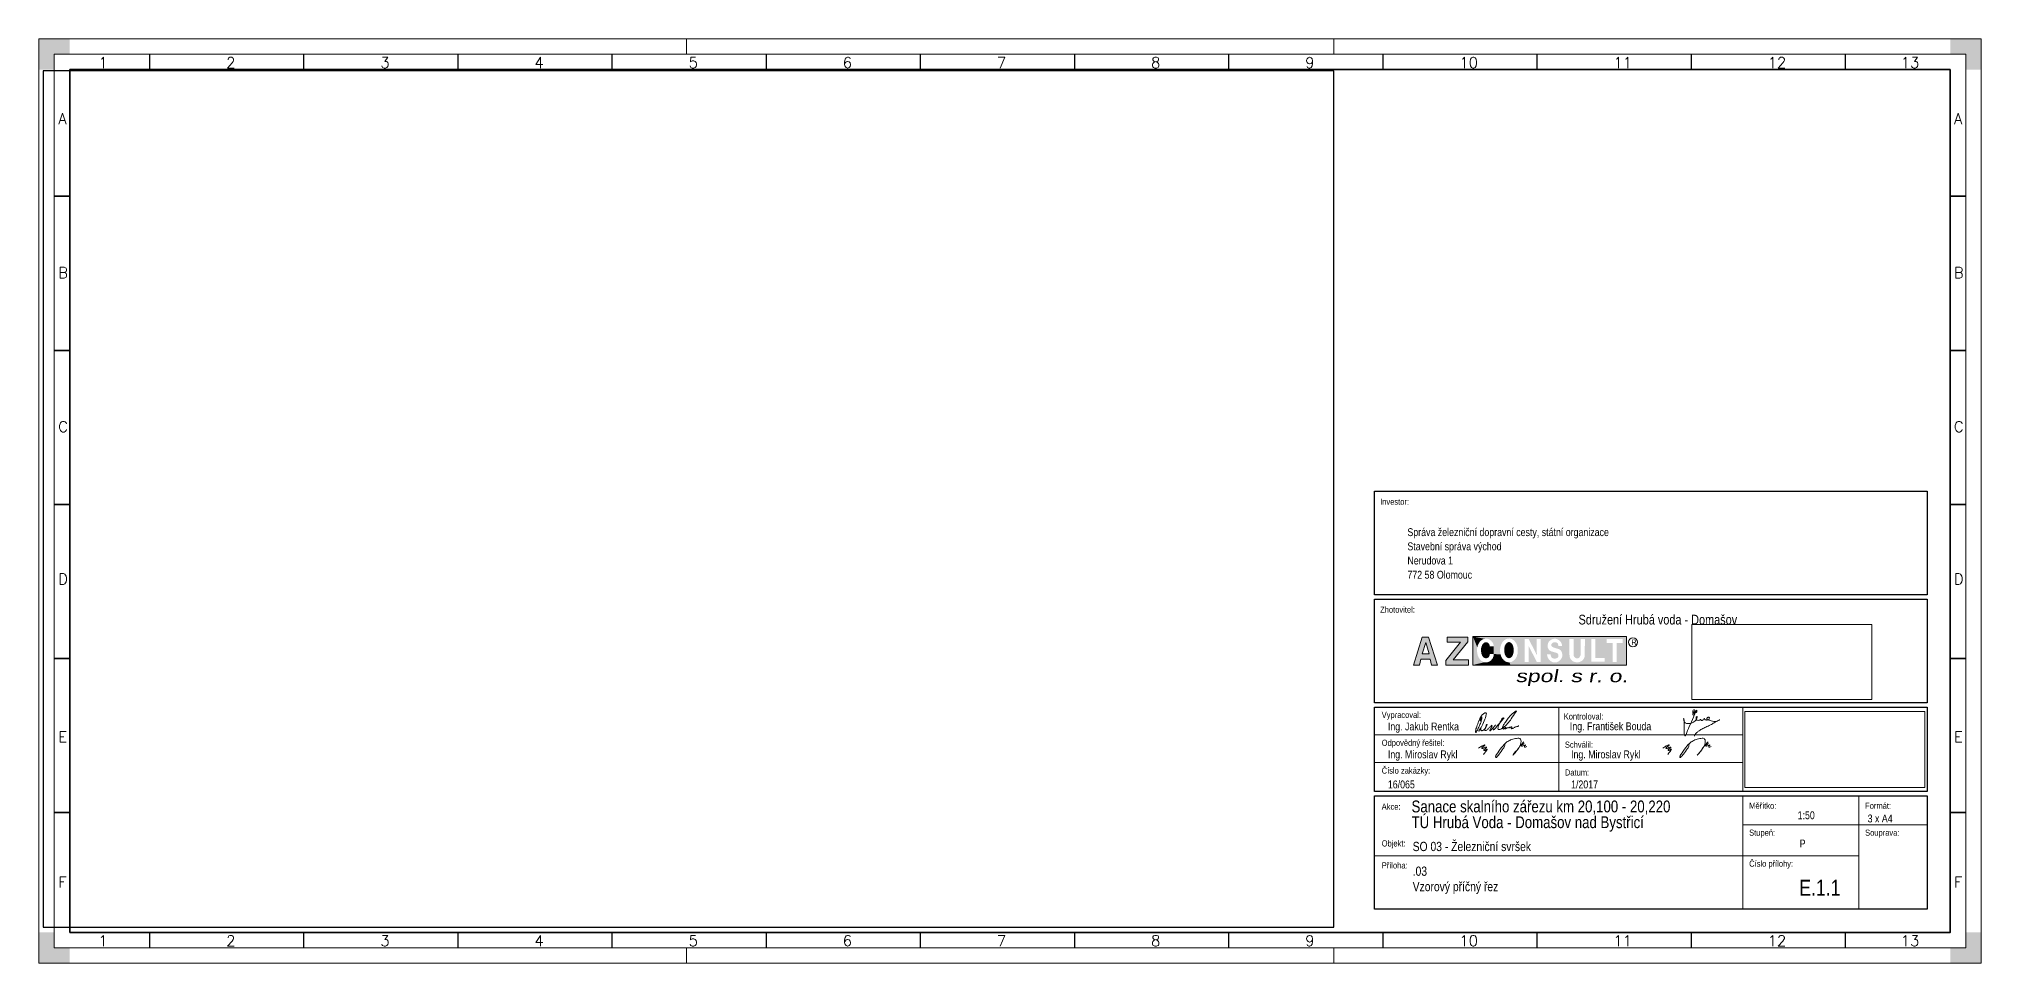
# Paper-space layout 'E.1.1.03 Vzorový příčný řez' of a CAD drawing. Header units: millimetres. Extents: x 133 to 763, y 0 to 300.
import ezdxf
from ezdxf.enums import TextEntityAlignment as Align

# ---------------------------------------------------------------- set-up
doc = ezdxf.new("R2010")
doc.units = ezdxf.units.MM
doc.header["$XCLIPFRAME"] = 0
doc.layers.add('- rozpisky -', color=7, linetype='Continuous', lineweight=0)
doc.layers.add('RED', color=1, linetype='Continuous')
doc.layers.add('tabulka', color=7, linetype='Continuous')
doc.layers.add('výřez', color=7, linetype='Continuous', plot=False)
doc.styles.add('Rozpiska_Romans', font='romans.shx', dxfattribs={"width": 0.8, "height": 2.5})
doc.styles.get("Standard").update_dxf_attribs({"font": 'arial.ttf'})
doc.styles.add('Style-Arial I 0.17453', font='arial.ttf', dxfattribs={"oblique": 10})
doc.styles.add('Style-cs_Working', font='cs_Working.shx')
picture_1 = doc.add_image_def('image1.png', size_in_pixel=(768, 324))
picture_2 = doc.add_image_def('image2.png', size_in_pixel=(768, 324))

psp = doc.layouts.new('E.1.1.03 Vzorový příčný řez')

# ---------------------------------------------------------------- hatches: boundary and pattern name
at = {"layer": '- rozpisky -', "linetype": 'Continuous', "lineweight": 0}
for points in [[(579.37, 96.97), (581.26, 96.97), (581.7, 98.86), (584.71, 98.86), (584.4, 100.55), (582.21, 100.55), (583.33, 104.32), (584.4, 100.55), (584.71, 98.86), (585.22, 96.97), (587.1, 96.97), (584.22, 106.01), (582.21, 106.01)], [(607.6, 100.4), (605.41, 100.55), (605.37, 103.09), (605.32, 103.51), (605.19, 103.91), (605.02, 104.21), (604.93, 104.38), (604.68, 104.66), (604.54, 104.84), (604.33, 105.02), (604.2, 105.13), (603.99, 105.25), (603.73, 105.37), (603.6, 105.43), (603.39, 105.47), (603, 105.55), (602.8, 105.55), (602.41, 105.47), (598.65, 106.21), (610.96, 106.21), (610.87, 105.53), (610.53, 105.58), (610.39, 105.58), (610.33, 105.58), (609.84, 105.53), (609.43, 105.4), (609.19, 105.29), (609.09, 105.23), (608.88, 105.05), (608.64, 104.89), (608.1, 104.24), (608.01, 104.06), (607.9, 103.84), (607.75, 103.55), (607.66, 103.21), (607.56, 102.91), (607.51, 102.56), (607.45, 102.16), (607.45, 101.23), (607.51, 100.88), (607.56, 100.64)], [(620.5, 96.97), (620.64, 98), (620.64, 105.38), (619.35, 105.38), (619.35, 101.02), (619.39, 100.22), (616.72, 105.38), (615.43, 105.38), (610.96, 106.21), (625.84, 106.21), (625.86, 105.4), (625.71, 105.44), (625.3, 105.52), (625, 105.52), (624.66, 105.44), (624.48, 105.4), (624.18, 105.28), (623.97, 105.16), (623.88, 105.1), (623.73, 104.99), (623.58, 104.87), (623.38, 104.69), (623.14, 104.35), (622.98, 103.94), (622.89, 103.49), (622.89, 102.95), (622.93, 102.61), (623.1, 102.2), (623.28, 101.96), (623.49, 101.74), (623.83, 101.51), (624.13, 101.38), (625.71, 100.93), (625.95, 100.81), (626.2, 100.63), (626.34, 100.34), (626.34, 99.88), (626.34, 99.7), (626.25, 99.47), (626.16, 99.35), (625.81, 99.19), (625.6, 99.13), (625.36, 99.05), (624.96, 99.05), (624.66, 99.13), (624.37, 99.23), (624.22, 99.35), (624.09, 99.53), (623.97, 99.7), (623.92, 99.88), (623.88, 100.12), (623.88, 100.46), (622.63, 100.39)], [(643.93, 98), (641.35, 99.29), (638.38, 99.29), (638.38, 105.4), (637, 105.4), (637, 98.02), (634.9, 100.27), (634.95, 105.38), (633.57, 105.38), (633.57, 100.63), (633.52, 100.04), (633.4, 99.82), (633.31, 99.64), (633.13, 99.4), (632.97, 99.28), (632.76, 99.17), (632.49, 99.11), (632.32, 99.11), (632.07, 99.17), (631.98, 99.23), (631.78, 99.34), (631.54, 99.58), (631.38, 99.86), (631.33, 100.04), (631.29, 100.63), (631.29, 105.38), (629.91, 105.38), (629.95, 100.27), (627.54, 99.47), (627.58, 99.7), (627.63, 100), (627.63, 100.46), (627.58, 100.69), (627.49, 101.03), (627.45, 101.21), (627.28, 101.44), (627.15, 101.68), (626.98, 101.78), (626.8, 101.96), (626.5, 102.14), (626.11, 102.26), (625.86, 102.32), (624.78, 102.67), (624.43, 102.85), (624.27, 102.95), (624.18, 103.07), (624.09, 103.25), (624.09, 103.6), (624.13, 103.84), (624.27, 104), (624.52, 104.18), (624.72, 104.29), (624.87, 104.35), (625.12, 104.35), (625.42, 104.35), (625.71, 104.29), (625.9, 104.18), (626.07, 104.06), (626.2, 103.84), (626.29, 103.6), (626.34, 103.12), (627.54, 103.19), (627.45, 103.76), (627.33, 104.06), (627.24, 104.24), (627.1, 104.53), (626.94, 104.69), (626.68, 104.93), (626.55, 105.04), (626.25, 105.23), (625.99, 105.34), (625.86, 105.4), (625.84, 106.21), (648.45, 106.21), (647.19, 105.38), (642, 105.38), (642, 104.17), (643.93, 104.17)]]:
    psp.add_hatch(color=5, dxfattribs=at).paths.add_polyline_path(points)
at = {"layer": '- rozpisky -', "linetype": 'Continuous', "lineweight": 0, "extrusion": (0, 0, -1)}
for points in [[(-597.15, 96.97), (-597.15, 98.66), (-592.24, 98.66), (-596.95, 104.51), (-596.95, 106.01), (-590.23, 106.01), (-590.23, 104.44), (-594.63, 104.44), (-589.86, 98.48), (-589.86, 96.97)], [(-600.07, 102.64), (-600.09, 102.74), (-600.13, 103.04), (-600.24, 103.39), (-600.39, 103.73), (-600.58, 104.08), (-600.82, 104.44), (-601.12, 104.78), (-601.32, 104.96), (-601.57, 105.13), (-601.77, 105.25), (-601.98, 105.34), (-602.22, 105.43), (-602.41, 105.47), (-598.65, 106.21)], [(-598.65, 96.97), (-602.31, 97.87), (-602.16, 97.93), (-601.96, 97.99), (-601.77, 98.11), (-601.66, 98.17), (-601.57, 98.23), (-601.47, 98.27), (-601.32, 98.39), (-601.08, 98.63), (-600.88, 98.86), (-600.67, 99.08), (-600.54, 99.32), (-600.46, 99.47), (-600.39, 99.61), (-600.28, 99.85), (-600.18, 100.19), (-600.13, 100.39), (-600.09, 100.6), (-600.03, 100.9), (-600, 101.09), (-599.98, 101.3), (-599.98, 102.23), (-600.03, 102.52), (-600.07, 102.64), (-598.65, 106.21)], [(-602.95, 99.16), (-603.21, 99.22), (-603.45, 99.32), (-603.64, 99.44), (-603.84, 99.67), (-603.99, 99.91), (-604.08, 100.15), (-604.14, 100.6), (-605.41, 100.55), (-605.37, 103.09), (-604.08, 103.04), (-604.03, 103.45), (-603.99, 103.57), (-603.9, 103.79), (-603.73, 103.97), (-603.64, 104.08), (-603.55, 104.14), (-603.39, 104.26), (-603.25, 104.32), (-603.04, 104.38), (-602.91, 104.38), (-602.5, 104.32), (-602.26, 104.21), (-601.92, 103.91), (-601.81, 103.79), (-601.66, 103.57), (-601.53, 103.22), (-601.42, 102.98), (-601.36, 102.74), (-601.32, 102.58), (-601.27, 102.23), (-601.27, 101.59), (-601.27, 101.41), (-601.32, 101.06), (-601.36, 100.76), (-601.42, 100.55), (-601.53, 100.31), (-601.62, 100.07), (-601.81, 99.73), (-602.11, 99.44), (-602.35, 99.26), (-602.5, 99.22), (-602.8, 99.16)], [(-610.47, 99.19), (-610.62, 99.25), (-610.77, 99.31), (-610.96, 99.41), (-611.22, 99.65), (-611.37, 99.83), (-611.56, 100.18), (-611.67, 100.48), (-611.76, 100.82), (-611.8, 101.09), (-611.86, 101.39), (-611.86, 101.74), (-611.86, 101.92), (-611.86, 102.05), (-611.86, 102.22), (-611.8, 102.5), (-611.76, 102.79), (-611.67, 103.13), (-611.56, 103.42), (-611.37, 103.78), (-611.22, 103.96), (-610.96, 104.18), (-610.77, 104.3), (-610.47, 104.41), (-610.23, 104.41), (-610.03, 104.36), (-609.78, 104.24), (-609.64, 104.12), (-609.54, 104.06), (-609.43, 103.96), (-609.33, 103.84), (-609.3, 103.78), (-609.22, 103.63), (-609.13, 103.49), (-608.98, 103.21), (-608.94, 102.97), (-608.89, 102.79), (-608.85, 102.56), (-608.79, 102.32), (-608.79, 102.04), (-608.79, 101.68), (-608.79, 101.47), (-608.79, 101.36), (-608.79, 101.27), (-608.85, 101.05), (-608.89, 100.82), (-608.92, 100.72), (-608.94, 100.64), (-608.97, 100.52), (-608.98, 100.4), (-609.13, 100.12), (-609.3, 99.83), (-609.33, 99.76), (-609.43, 99.65), (-609.54, 99.53), (-609.64, 99.49), (-609.78, 99.35), (-609.91, 99.31), (-610.03, 99.25), (-610.23, 99.19), (-610.42, 99.19)], [(-620.5, 96.97), (-620.64, 98), (-619.35, 98), (-616.68, 103.18), (-616.72, 102.59), (-616.72, 98), (-615.43, 98), (-615.43, 105.38), (-610.96, 106.21), (-610.87, 105.53), (-611.07, 105.46), (-611.22, 105.4), (-611.56, 105.23), (-611.86, 104.99), (-612.1, 104.75), (-612.25, 104.59), (-612.4, 104.41), (-612.55, 104.24), (-612.66, 104.06), (-612.75, 103.84), (-612.84, 103.66), (-612.94, 103.37), (-613.05, 103.01), (-613.09, 102.79), (-613.14, 102.56), (-613.18, 102.22), (-613.18, 101.27), (-613.14, 100.75), (-613.09, 100.52), (-613, 100.24), (-612.9, 99.89), (-612.79, 99.65), (-612.7, 99.49), (-612.55, 99.19), (-612.4, 99.01), (-612.25, 98.78), (-612.01, 98.56), (-611.86, 98.44), (-611.71, 98.32), (-611.46, 98.15), (-611.34, 98.09), (-611.22, 98.02), (-611.07, 97.96), (-610.77, 97.91), (-610.47, 97.85), (-610.77, 96.97)], [(-648.45, 96.97), (-648.45, 106.21), (-647.19, 105.38), (-647.19, 104.17), (-645.25, 104.17), (-645.25, 98), (-643.93, 98), (-641.35, 99.29), (-641.35, 98.02), (-637, 98.02), (-634.9, 100.27), (-634.86, 99.74), (-634.81, 99.52), (-634.75, 99.37), (-634.69, 99.23), (-634.65, 99.11), (-634.56, 98.93), (-634.39, 98.77), (-634.26, 98.59), (-634, 98.35), (-633.82, 98.24), (-633.61, 98.12), (-633.4, 98), (-633.18, 97.94), (-632.92, 97.9), (-632.62, 97.84), (-632.28, 97.84), (-631.89, 97.9), (-631.63, 97.94), (-631.5, 98), (-631.33, 98.06), (-631.2, 98.12), (-630.99, 98.24), (-630.85, 98.35), (-630.69, 98.48), (-630.55, 98.65), (-630.39, 98.83), (-630.3, 98.93), (-630.16, 99.23), (-630.04, 99.52), (-630, 99.68), (-629.95, 100.27), (-627.54, 99.47), (-627.49, 99.41), (-627.4, 99.23), (-627.28, 99.05), (-627.15, 98.84), (-627.03, 98.71), (-626.89, 98.54), (-626.8, 98.44), (-626.64, 98.3), (-626.5, 98.2), (-626.29, 98.06), (-626.07, 97.96), (-625.9, 97.9), (-625.65, 97.85), (-625.3, 97.79), (-625, 97.79), (-624.66, 97.85), (-624.48, 97.9), (-624.37, 97.96), (-624.22, 98.02), (-623.83, 98.26), (-623.34, 98.71), (-623.14, 99.01), (-623.1, 99.05), (-622.98, 99.29), (-622.89, 99.47), (-622.84, 99.59), (-622.8, 99.7), (-622.74, 99.94), (-622.69, 100.18), (-622.63, 100.39), (-620.5, 96.97)], [(-603.87, 96.97), (-603.73, 97.99), (-603.55, 97.93), (-603.34, 97.87), (-602.95, 97.82), (-602.7, 97.82), (-602.31, 97.87), (-598.65, 96.97)], [(-610.77, 96.97), (-610.47, 97.85), (-610.12, 97.85), (-609.78, 97.91), (-609.64, 97.96), (-609.43, 98.02), (-609.33, 98.09), (-609.19, 98.15), (-609.09, 98.2), (-608.94, 98.32), (-608.7, 98.5), (-608.59, 98.6), (-608.4, 98.84), (-608.2, 99.07), (-608.1, 99.19), (-607.95, 99.49), (-607.86, 99.65), (-607.75, 99.89), (-607.71, 100.06), (-607.66, 100.24), (-607.6, 100.4), (-605.41, 100.55), (-605.37, 100.07), (-605.28, 99.73), (-605.13, 99.38), (-604.98, 99.08), (-604.83, 98.86), (-604.78, 98.81), (-604.68, 98.68), (-604.63, 98.63), (-604.54, 98.51), (-604.33, 98.33), (-604.2, 98.23), (-604.08, 98.17), (-603.9, 98.05), (-603.73, 97.99), (-603.87, 96.97)]]:
    psp.add_hatch(color=5, dxfattribs=at).paths.add_polyline_path(points)
at = {"layer": 'tabulka'}
for points in [[(138.48, 295.17), (143.48, 295.17), (143.48, 300.17), (133.48, 300.17), (133.48, 290.17), (138.48, 290.17)], [(758.47, 295.2), (758.47, 290.2), (763.47, 290.2), (763.47, 300.2), (753.47, 300.2), (753.47, 295.2)], [(138.48, 5.24), (143.48, 5.23), (143.48, 0.23), (133.48, 0.24), (133.48, 10.24), (138.48, 10.24)], [(758.47, 5.21), (753.47, 5.21), (753.48, 0.21), (763.48, 0.21), (763.47, 10.21), (758.47, 10.21)]]:
    psp.add_hatch(color=256, dxfattribs=at).paths.add_polyline_path(points)

# ---------------------------------------------------------------- linework, layer by layer
at = {"layer": '- rozpisky -', "color": 5, "linetype": 'Continuous', "lineweight": 0}
for p, q in [((582.21, 106.01), (584.22, 106.01)), ((598.65, 96.97), (648.45, 96.97))]:
    psp.add_line(p, q, dxfattribs=at)
at = {"layer": '- rozpisky -'}
psp.add_line((686.23, 83.33), (745.99, 83.33), dxfattribs=at)
at = {"layer": '- rozpisky -', "color": 5, "linetype": 'Continuous', "lineweight": 0, "flags": 128}
psp.add_lwpolyline([(579.37, 96.97), (582.21, 106.01), (584.22, 106.01), (587.1, 96.97), (585.22, 96.97), (584.71, 98.86), (581.7, 98.86), (581.26, 96.97), (579.37, 96.97)], close=True, dxfattribs=at)
psp.add_lwpolyline([(589.86, 96.97), (589.86, 98.48), (594.63, 104.44), (594.63, 104.44), (594.45, 104.44), (594.25, 104.44), (590.23, 104.44), (590.23, 106.01), (596.95, 106.01), (596.95, 104.51), (592.24, 98.66), (592.38, 98.66), (592.56, 98.66), (592.87, 98.66), (597.15, 98.66), (597.15, 96.97), (589.86, 96.97)], dxfattribs=at)
at = {"layer": '- rozpisky -', "lineweight": 0, "flags": 128}
for points in [[(626.46, 83.33), (626.46, 55.9)], [(686.23, 83.33), (686.23, 55.9)], [(566.69, 74.3), (686.23, 74.3)], [(566.69, 65.28), (686.23, 65.28)], [(686.23, 54.5), (686.23, 17.7)], [(723.84, 17.7), (723.84, 54.5)], [(686.23, 45.13), (745.99, 45.13)], [(566.69, 35.08), (723.84, 35.08)]]:
    psp.add_lwpolyline(points, dxfattribs=at)
at = {"layer": '- rozpisky -', "color": 5, "linetype": 'Continuous', "lineweight": 0}
psp.add_circle((650.55, 104.36), 1.44, dxfattribs=at)
at = {"layer": '- rozpisky -', "color": 5}
for points in [[(600.98, 78.79), (601.04, 79.12), (601.15, 79.43), (601.35, 79.85), (601.44, 80.03), (601.52, 80.17), (601.55, 80.06), (601.53, 79.81), (601.41, 79.17), (601.07, 78.02), (600.36, 76.45), (599.74, 75.29), (599.63, 75.14), (599.57, 75.09), (599.48, 75.13), (599.47, 75.27), (599.54, 75.81), (600.05, 77.46), (600.61, 79.03), (601.21, 80.22), (601.97, 81.07), (602.4, 81.38), (602.6, 81.47), (602.83, 81.44), (602.97, 81.27), (602.96, 80.92), (602.26, 78.83), (601.38, 76.95), (600.77, 75.92), (600.55, 75.46), (600.6, 75.49), (600.64, 75.58), (601.18, 76.63), (601.21, 76.68), (601.21, 76.62), (601.21, 76.31), (601.21, 75.97), (601.31, 75.76), (601.45, 75.66), (601.67, 75.67), (601.85, 75.75), (602.8, 76.7), (603.08, 77.15), (603.26, 77.52), (603.23, 77.7), (603.1, 77.62), (602.88, 77.27), (602.57, 76.41), (602.49, 75.92), (602.61, 75.74), (602.88, 75.74), (603.29, 76.03), (603.57, 76.31), (603.87, 76.62), (604.21, 76.96), (604.57, 77.22), (604.77, 77.46), (604.83, 77.27), (604.71, 76.92), (604.25, 76.08), (604.13, 75.8), (604.15, 75.64), (604.36, 75.75), (604.55, 75.97), (605.04, 76.46), (605.41, 76.83), (605.7, 77.21), (605.97, 77.54), (605.98, 77.55), (605.96, 77.5), (605.94, 77.47), (605.84, 77.34), (605.28, 76.66), (605.22, 76.46), (605.17, 76.16), (605.21, 75.98), (605.4, 76), (605.67, 76.13), (606.09, 76.62), (606.95, 77.73), (607.95, 78.85), (608.38, 79.37), (608.67, 79.66), (608.7, 79.8), (608.66, 79.83), (608.5, 79.84), (608.23, 79.67), (607.63, 78.76), (607.09, 77.68), (606.78, 76.75), (606.78, 76.15), (607.09, 76.02), (607.68, 76.18), (608.4, 76.62), (611.03, 79.5), (612.67, 81.85), (612.74, 82), (612.62, 82.05), (612.17, 81.8), (610.67, 80.45), (610.1, 79.72), (609.15, 78.45), (608.58, 77.51), (608.3, 76.96), (608.24, 76.66), (608.28, 76.43), (608.4, 76.21), (608.61, 76.22), (608.9, 76.38), (609.12, 76.62), (609.19, 76.79), (609.14, 76.66), (609.05, 76.39), (609.07, 76.29), (609.12, 76.23), (609.25, 76.25), (609.35, 76.32), (609.48, 76.43), (609.66, 76.56), (609.81, 76.61), (609.93, 76.6), (610.05, 76.54), (610.37, 76.73), (610.48, 76.76), (610.52, 76.63), (610.76, 76.69), (611.05, 76.87), (611.26, 76.92), (611.27, 76.68), (611.22, 76.44), (611.02, 76.27), (611.19, 76.3), (611.58, 76.41), (611.89, 76.59), (612.24, 76.8), (612.63, 76.9), (613.14, 77.03), (613.26, 77.06), (613.39, 77.19), (613.4, 77.31)], [(670.5, 73.85), (670.55, 74.19), (670.9, 74.72), (671.26, 75.07), (671.99, 75.62), (673.22, 76.36), (674.55, 76.99), (675.99, 77.7), (677.18, 78.4), (678.1, 78.88), (678.53, 79.08), (678.6, 79.12), (678.67, 79.17), (678.68, 79.18), (678.68, 79.2), (678.62, 79.17), (678.4, 79.05), (677.83, 78.78), (677.3, 78.63), (676.73, 78.61), (675.92, 78.86), (675.3, 79.06), (674.88, 79.15), (674.57, 79.29), (674.54, 79.44), (674.57, 79.75), (674.77, 79.99), (675.04, 80.07), (675.23, 80.05), (675.33, 79.81), (675.22, 79.43), (675.05, 79.23), (674.63, 79.11), (674.17, 79.13), (673.95, 79.22), (673.79, 79.46), (673.71, 79.63), (673.69, 79.65), (673.67, 79.68), (673.51, 79.42), (673.19, 79.08), (672.99, 79.01), (672.65, 79.06), (672.44, 79.28), (672.42, 79.3), (672.39, 79.29), (672.26, 79.13), (672.08, 79.06), (671.73, 79.01), (671.31, 79.09), (671.07, 79.33), (671.01, 79.63), (671.02, 79.92), (671.11, 80.13), (671.23, 80.24), (671.27, 80.25), (671.31, 80.23), (671.33, 80.15), (671.32, 80.02), (671.15, 79.44), (670.33, 78.51), (669.52, 78.11), (668.85, 77.97), (668.38, 77.95), (667.91, 78.03), (667.51, 78.2), (667.26, 78.39), (667.13, 78.63), (667.03, 79), (666.97, 79.36), (666.96, 79.53), (666.96, 79.56), (666.96, 79.57), (667.03, 79.46), (667.05, 79.4), (667.12, 78.05), (667.1, 75.39), (667.14, 74.78), (667.23, 74.46), (667.37, 74.1), (667.41, 74.03), (667.5, 74), (667.61, 74.12), (667.76, 74.47), (668.81, 77.03), (670.16, 80.07), (670.37, 80.61), (670.55, 81.07), (670.56, 81.12), (670.55, 81.24), (670.55, 81.46), (670.53, 81.7), (670.49, 81.81), (670.34, 81.82), (670.18, 81.72), (670.07, 81.44), (669.98, 81.1), (670.02, 80.75), (670.21, 80.66), (670.64, 81.12), (670.77, 81.86), (670.7, 82.12), (670.46, 82.37), (670.23, 82.41), (670.03, 82.28), (669.94, 81.92), (670, 81.58), (670.28, 81.36), (670.68, 81.4), (671.04, 81.51), (671.21, 81.81), (671.23, 82.11), (671.22, 82.3), (671.09, 82.17), (670.94, 81.83), (670.75, 81.42)], [(600.48, 69.96), (601.08, 70.37), (601.59, 70.7), (602.35, 71.07), (602.54, 71.07), (602.54, 71.04), (602.43, 70.88), (601.51, 70.05), (601.47, 69.99), (601.53, 69.93), (601.87, 69.93), (603.06, 70.34), (603.09, 70.34), (603.02, 70.22), (602.4, 69.68), (602.15, 69.26), (602.34, 69.22), (602.74, 69.37), (603.18, 69.61), (603.21, 69.61), (603.21, 69.55), (602.8, 68.93), (602.1, 67.97)], [(608.94, 71.22), (608.94, 70.85), (608.48, 69.89), (607.17, 68.02), (606.23, 66.97), (606.16, 66.91), (606.11, 66.91), (605.98, 67.2), (606.3, 67.95), (607.88, 70.16), (609.68, 71.99), (610.86, 72.65), (612.42, 73.07), (613.83, 73.07), (614.14, 72.66), (614.19, 71.7), (613.37, 69.89), (611.67, 67.78), (611.66, 67.76), (611.63, 67.73), (611.62, 67.73), (611.64, 67.76), (611.7, 67.82), (612.28, 68.48), (613.17, 69.63), (614.14, 70.97), (615.12, 72), (614.19, 71.02), (614.08, 70.91), (615.3, 71.5), (614.57, 71.08), (614.47, 71.01), (614.41, 70.63), (614.66, 70.68), (615.67, 71.03), (615.72, 71.04), (615.68, 71.01), (615.37, 70.36), (616.13, 70.53)], [(660.25, 69.96), (660.84, 70.37), (661.36, 70.7), (662.12, 71.07), (662.31, 71.07), (662.31, 71.04), (662.19, 70.88), (661.28, 70.05), (661.23, 69.99), (661.3, 69.93), (661.63, 69.93), (662.82, 70.34), (662.86, 70.34), (662.79, 70.22), (662.17, 69.68), (661.92, 69.26), (662.1, 69.22), (662.5, 69.37), (662.95, 69.61), (662.98, 69.61), (662.98, 69.55), (662.56, 68.93), (661.86, 67.97)], [(668.71, 71.22), (668.71, 70.85), (668.25, 69.89), (666.94, 68.02), (665.99, 66.97), (665.93, 66.91), (665.87, 66.91), (665.75, 67.2), (666.06, 67.95), (667.65, 70.16), (669.45, 71.99), (670.63, 72.65), (672.19, 73.07), (673.6, 73.07), (673.91, 72.66), (673.96, 71.7), (673.14, 69.89), (671.44, 67.78), (671.42, 67.76), (671.4, 67.73), (671.39, 67.73), (671.41, 67.76), (671.46, 67.82), (672.05, 68.48), (672.94, 69.63), (673.91, 70.97), (674.88, 72), (673.95, 71.02), (673.85, 70.91), (675.06, 71.5), (674.34, 71.08), (674.23, 71.01), (674.18, 70.63), (674.43, 70.68), (675.44, 71.03), (675.49, 71.04), (675.45, 71.01), (675.14, 70.36), (675.9, 70.53)]]:
    psp.add_spline(points, degree=3, dxfattribs=at)
at = {"layer": '- rozpisky -', "color": 7, "lineweight": 30}
for points in [[(566.69, 153.35), (745.99, 153.35), (745.99, 119.73), (566.69, 119.73)], [(566.69, 118.33), (745.99, 118.33), (745.99, 84.72), (566.69, 84.72)], [(566.69, 83.32), (745.99, 83.32), (745.99, 55.9), (566.69, 55.9)], [(566.69, 54.5), (745.99, 54.5), (745.99, 17.7), (566.69, 17.7)]]:
    psp.add_3dface(points, dxfattribs=at)
at = {"layer": '- rozpisky -', "color": 5, "linetype": 'Continuous', "lineweight": 0}
for points in [[(583.33, 104.32), (582.21, 100.55), (584.4, 100.55)], [(598.65, 106.21), (648.45, 106.21), (648.45, 96.97), (598.65, 96.97)]]:
    psp.add_3dface(points, dxfattribs=at)
at = {"layer": 'tabulka', "lineweight": 15}
for p, q in [((763.48, 300.2), (133.48, 300.2)), ((133.48, 0.2), (133.48, 300.2)), ((758.48, 295.2), (138.48, 295.2)), ((138.48, 5.2), (138.48, 295.2))]:
    psp.add_line(p, q, dxfattribs=at)
at = {"layer": 'tabulka', "lineweight": 35}
for p, q in [((753.48, 290.2), (143.48, 290.2)), ((143.48, 10.2), (143.48, 290.2)), ((138.62, 249.09), (143.62, 249.09)), ((753.48, 249.09), (758.48, 249.09)), ((138.62, 199.09), (143.62, 199.09)), ((138.62, 199.09), (143.62, 199.09)), ((753.48, 199.09), (758.48, 199.09)), ((753.48, 199.09), (758.48, 199.09)), ((138.62, 149.09), (143.62, 149.09)), ((753.48, 149.09), (758.48, 149.09)), ((138.62, 99.09), (143.62, 99.09)), ((753.48, 99.09), (758.48, 99.09)), ((138.62, 49.09), (143.62, 49.09)), ((753.48, 49.09), (758.48, 49.09))]:
    psp.add_line(p, q, dxfattribs=at)
at = {"layer": 'tabulka', "lineweight": 30}
for p, q in [((169.48, 290.2), (169.48, 295.2)), ((219.48, 290.2), (219.48, 295.2)), ((269.48, 290.2), (269.48, 295.2)), ((319.48, 290.2), (319.48, 295.2)), ((369.48, 290.2), (369.48, 295.2)), ((419.48, 290.2), (419.48, 295.2)), ((469.48, 290.2), (469.48, 295.2)), ((519.48, 290.2), (519.48, 295.2)), ((569.48, 290.2), (569.48, 295.2)), ((619.48, 290.2), (619.48, 295.2)), ((669.48, 290.2), (669.48, 295.2)), ((719.48, 290.2), (719.48, 295.2)), ((169.48, 5.2), (169.48, 10.2)), ((219.48, 5.2), (219.48, 10.2)), ((269.48, 5.2), (269.48, 10.2)), ((319.48, 5.2), (319.48, 10.2)), ((369.48, 5.2), (369.48, 10.2)), ((419.48, 5.2), (419.48, 10.2)), ((469.48, 5.2), (469.48, 10.2)), ((519.48, 5.2), (519.48, 10.2)), ((569.48, 5.2), (569.48, 10.2)), ((619.48, 5.2), (619.48, 10.2)), ((669.48, 5.2), (669.48, 10.2)), ((719.48, 5.2), (719.48, 10.2))]:
    psp.add_line(p, q, dxfattribs=at)
at = {"layer": 'tabulka', "lineweight": 15}
for points in [[(133.48, 0.2), (763.48, 0.2), (763.48, 300.2)], [(343.54, 295.2), (343.54, 300.2)], [(553.54, 295.2), (553.54, 300.2)], [(138.48, 5.2), (758.48, 5.2), (758.48, 295.2)], [(343.54, 0.2), (343.54, 5.2)], [(553.54, 0.2), (553.54, 5.2)]]:
    psp.add_lwpolyline(points, dxfattribs=at)
at = {"layer": 'tabulka', "lineweight": 35}
psp.add_lwpolyline([(143.48, 10.2), (753.48, 10.2), (753.48, 290.2)], dxfattribs=at)
at = {"layer": 'výřez'}
psp.add_lwpolyline([(553.48, 11.91), (553.48, 289.77), (553.48, 289.77), (553.48, 289.77), (553.48, 289.77), (553.48, 289.77), (134.9, 289.77), (134.89, 11.91)], close=True, dxfattribs=at)

# ---------------------------------------------------------------- texts
at = {"layer": '- rozpisky -', "color": 5, "linetype": 'Continuous', "lineweight": 0, "style": 'Style-cs_Working'}
psp.add_text('R', height=1.74, rotation=359.95393, dxfattribs=at).set_placement((650.01, 104.36), align=Align.MIDDLE_LEFT)
at = {"layer": '- rozpisky -', "color": 5, "linetype": 'Continuous', "lineweight": 0, "style": 'Style-Arial I 0.17453', "oblique": 10, "width": 1.333213}
psp.add_text('spol. s r. o.', height=4.005, rotation=359.95393, dxfattribs=at).set_placement((630.68, 93.41), align=Align.MIDDLE_CENTER)
at = {"layer": '- rozpisky -', "lineweight": 13, "attachment_point": 7, "style": 'Rozpiska_Romans'}
for s, insert, char_height, line_spacing_factor in [('\\fArial|b0|i0|c238238|p39;\\H1x;\\W0.8;Investor:', (568.54, 148.95), 2, 0.6), ('{\\fArial|b0|i0|c238238|p39;Správa železniční dopravní cesty, státní organizace \\PStavební správa východ\\PNerudova 1\\P772 58 Olomouc}', (577.38, 124.95), 2.56, 1.08), ('\\fArial|b0|i0|c238238|p39;\\H1x;\\W0.8;Zhotovitel:', (568.54, 113.93), 2, 0.6), ('\\fArial|b0|i0|c238238|p39;\\H1x;\\W0.8;Sdružení Hrubá voda - Domašov', (632.89, 110.08), 3.1616, 1.02), ('\\fArial|b0|i0|c238238|p39;\\H1x;\\W0.8;Vypracoval:', (569.04, 79.19), 2, 0.6), ('{\\fArial|b0|i0|c238|p39;Ing. Jakub Rentka}', (571.04, 74.98), 2.56, 0.6), ('\\fArial|b0|i0|c238238|p39;\\H1x;\\W0.8;Kontroloval:', (628.07, 79.25), 2, 0.6), ('{\\fArial|b0|i0|c238|p39;Ing. František Bouda}', (630.07, 75.04), 2.56, 0.6), ('\\fArial|b0|i0|c238238|p39;\\H1x;\\W0.8;Odpovědný řešitel:', (569.04, 70.13), 2, 0.6), ('{\\fArial|b0|i0|c238|p39;Ing. Miroslav Rykl}', (571.04, 65.92), 2.56, 0.6), ('\\fArial|b0|i0|c238238|p39;\\H1x;\\W0.8;Schválil:', (628.46, 70.1), 2, 0.6), ('{\\fArial|b0|i0|c238|p39;Ing. Miroslav Rykl}', (630.46, 65.92), 2.56, 0.6), ('\\fArial|b0|i0|c238238|p39;\\H1x;\\W0.8;Číslo zakázky:', (569.04, 61.11), 2, 0.6), ('\\fArial|b0|i0|c238238|p39;\\H1x;\\W0.8;Datum:', (628.46, 61.08), 2, 0.6), ('\\fArial|b0|i0|c238238|p39;\\H1x;\\W0.8;16/065', (571.04, 56.9), 2.56, 0.6), ('{\\fArial|b0|i0|c238238|p39;1/2017}', (630.46, 56.9), 2.56, 0.6), ('\\fArial|b0|i0|c238238|p39;\\H1x;\\W0.8;Akce:', (569.04, 49.98), 2, 0.6), ('\\fArial|b0|i0|c238238|p39;\\H1x;\\W0.8;Sanace skalního zářezu km 20,100 - 20,220 \\PTÚ Hrubá Voda - Domašov nad Bystřicí', (578.72, 42.87), 3.84, 0.8), ('\\fArial|b0|i0|c238238|p39;\\H1x;\\W0.8;Měřítko:', (688.23, 50.28), 2, 0.6), ('\\fArial|b0|i0|c238238|p39;\\H1x;\\W0.8;Formát:', (725.84, 50.28), 2, 0.6), ('{\\fArial|b0|i0|c238238|p39;1:50}', (703.95, 46.89), 2.56, 0.6), ('{\\fArial|b0|i0|c238|p39;3 x A4}', (726.65, 45.85), 2.56, 0.6), ('\\fArial|b0|i0|c238238|p39;\\H1x;\\W0.8;Objekt:', (569.04, 37.47), 2, 0.6), ('\\fArial|b0|i0|c238238|p39;\\H1x;\\W0.8;Stupeň:', (688.23, 40.96), 2, 0.6), ('{\\fArial|b0|i0|c238238|p39;P}', (704.61, 37.75), 2.56, 0.6), ('\\fArial|b0|i0|c238238|p39;\\H1x;\\W0.8;Souprava:', (725.84, 40.96), 2, 0.6), ('\\fArial|b0|i0|c238238|p39;\\H1x;\\W0.8;Příloha:', (569.04, 30.91), 2, 0.6), ('\\fArial|b0|i0|c238238|p39;\\H1x;\\W0.8;Číslo přílohy:', (688.23, 30.91), 2, 0.6), ('{\\fArial|b0|i0|c238|p39;E.1.1}', (704.46, 22.14), 5.12, 0.6)]:
    psp.add_mtext(s, dxfattribs=dict(at, insert=insert, char_height=char_height, line_spacing_factor=line_spacing_factor))
at = {"layer": '- rozpisky -', "lineweight": 13, "char_height": 3, "attachment_point": 7, "style": 'Rozpiska_Romans'}
for s, insert in [('{\\fArial|b0|i0|c238|p39;SO 03 - Železniční svršek}', (579.09, 36.54)), ('{\\fArial|b0|i0|c238238|p39;.03\\PVzorový příčný řez}', (579.09, 22.66))]:
    psp.add_mtext(s, dxfattribs=dict(at, insert=insert))
at = {"layer": 'tabulka', "lineweight": 35, "char_height": 3.5, "width": 3, "attachment_point": 1}
for s, insert in [('{\\Fromans.shx|c238;1}', (152.83, 294.23)), ('{\\Fromans.shx|c238;2}', (194.24, 294.23)), ('{\\Fromans.shx|c238;3}', (244.24, 294.23)), ('{\\Fromans.shx|c238;4}', (294.24, 294.23)), ('{\\Fromans.shx|c238;5}', (344.24, 294.23)), ('{\\Fromans.shx|c238;6}', (394.24, 294.23)), ('{\\Fromans.shx|c238;7}', (444.24, 294.23)), ('{\\Fromans.shx|c238;8}', (494.24, 294.23)), ('{\\Fromans.shx|c238;9}', (544.24, 294.23)), ('{\\Fromans.shx|c238;10}', (594.24, 294.23)), ('{\\Fromans.shx|c238;11}', (644.24, 294.23)), ('{\\Fromans.shx|c238;12}', (694.24, 294.23)), ('{\\Fromans.shx|c238;13}', (737.41, 294.23)), ('{\\Fromans.shx|c238;A}', (139.77, 276.05)), ('{\\Fromans.shx|c238;A}', (754.63, 276.05)), ('{\\Fromans.shx|c238;B}', (139.77, 226.05)), ('{\\Fromans.shx|c238;B}', (754.63, 226.05)), ('{\\Fromans.shx|c238;C}', (139.77, 176.05)), ('{\\Fromans.shx|c238;C}', (754.63, 176.05)), ('{\\Fromans.shx|c238;D}', (139.77, 126.63)), ('{\\Fromans.shx|c238;D}', (754.63, 126.63)), ('{\\Fromans.shx|c238;E}', (139.77, 75.38)), ('{\\Fromans.shx|c238;E}', (754.63, 75.38)), ('{\\Fromans.shx|c238;F}', (139.77, 28.23)), ('{\\Fromans.shx|c238;F}', (754.63, 28.23)), ('{\\Fromans.shx|c238;1}', (152.83, 9.23)), ('{\\Fromans.shx|c238;2}', (194.24, 9.23)), ('{\\Fromans.shx|c238;3}', (244.24, 9.23)), ('{\\Fromans.shx|c238;4}', (294.24, 9.23)), ('{\\Fromans.shx|c238;5}', (344.24, 9.23)), ('{\\Fromans.shx|c238;6}', (394.24, 9.23)), ('{\\Fromans.shx|c238;7}', (444.24, 9.23)), ('{\\Fromans.shx|c238;8}', (494.24, 9.23)), ('{\\Fromans.shx|c238;9}', (544.24, 9.23)), ('{\\Fromans.shx|c238;10}', (594.24, 9.23)), ('{\\Fromans.shx|c238;11}', (644.24, 9.23)), ('{\\Fromans.shx|c238;12}', (694.24, 9.23)), ('{\\Fromans.shx|c238;13}', (737.41, 9.23))]:
    psp.add_mtext(s, dxfattribs=dict(at, insert=insert))

# ---------------------------------------------------------------- pictures from other files: only their frames are drawn
at = {"layer": '- rozpisky -', "color": 7, "lineweight": 0, "ltscale": 0.25}
image = psp.add_image(picture_2, insert=(669.68, 85.82), size_in_units=(58.36, 24.62), dxfattribs=at)
image.set_boundary_path([(-0.5, 4.33), (767.5, 323.5)])
image.dxf.flags = 11
at = {"layer": '- rozpisky -', "ltscale": 0.25}
image = psp.add_image(picture_2, insert=(686.8, 57.24), size_in_units=(58.36, 24.62), dxfattribs=at)
image.dxf.flags = 7
at = {"layer": 'RED', "color": 0, "linetype": 'Continuous', "lineweight": 13}
image = psp.add_image(picture_1, insert=(686.8, 57.24), size_in_units=(58.36, 24.62), dxfattribs=at)
image.dxf.flags = 7

# ---------------------------------------------------------------- viewports
at = {"layer": 'výřez', "view_target_point": (138.4444, 73.2775)}
vp = psp.add_viewport(center=(344.19, 150.84), size=(418.58, 277.8597), view_center_point=(-673996.0817, -1070903.48), view_height=13.892984, dxfattribs=at)
vp.dxf.flags = 0x10000  # cut along an outline
vp.dxf.clipping_boundary_handle = psp.add_lwpolyline([(553.48, 11.91), (553.48, 289.77), (553.48, 289.77), (553.48, 289.77), (553.48, 289.77), (553.48, 289.77), (134.9, 289.77), (134.89, 11.91)], format="xyb", close=True, dxfattribs={"invisible": 1}).dxf.handle

doc.saveas('drawing.dxf')
